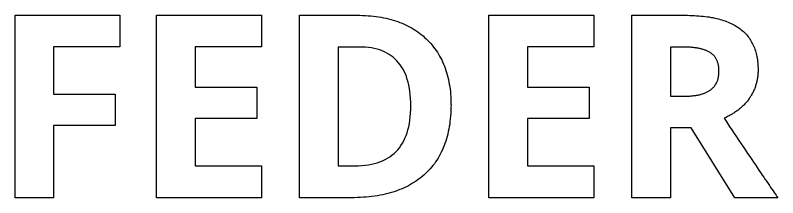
# Model space of a CAD drawing. Extents: x -419 to 419, y -275 to 1047.
# Drawn here: x 76.2 to 180, y 187.4 to 212.2 of the extents above; entities that cross this region are included whole.
import ezdxf

# ---------------------------------------------------------------- set-up
doc = ezdxf.new("R2010")
doc.units = 0
doc.layers.get('0').update_dxf_attribs({"linetype": 'CONTINUOUS'})

msp = doc.modelspace()

# ---------------------------------------------------------------- linework, layer by layer
for points in [[(76.24, 187.4), (76.24, 212.19), (90.48, 212.19), (90.48, 207.89), (81.43, 207.89), (81.43, 201.49), (89.85, 201.49), (89.85, 197.2), (81.43, 197.2), (81.43, 187.4)], [(95.45, 187.4), (95.45, 212.19), (109.75, 212.19), (109.75, 207.89), (100.72, 207.89), (100.72, 202.44), (109.13, 202.44), (109.13, 198.14), (100.72, 198.14), (100.72, 191.74), (109.75, 191.74), (109.75, 187.4)], [(140.69, 187.4), (140.69, 212.19), (154.99, 212.19), (154.99, 207.89), (145.96, 207.89), (145.96, 202.44), (154.37, 202.44), (154.37, 198.14), (145.96, 198.14), (145.96, 191.74), (154.99, 191.74), (154.99, 187.4)], [(168.05, 212.18), (168.37, 212.17), (168.67, 212.16), (168.97, 212.14), (169.27, 212.12), (169.56, 212.09), (169.85, 212.07), (170.13, 212.03), (170.4, 212), (170.67, 211.96), (170.94, 211.91), (171.19, 211.87), (171.45, 211.81), (171.69, 211.76), (171.94, 211.7), (172.17, 211.64), (172.4, 211.57), (172.63, 211.5), (172.85, 211.42), (173.06, 211.34), (173.27, 211.26), (173.47, 211.18), (173.67, 211.09), (173.86, 210.99), (174.05, 210.89), (174.23, 210.79), (174.41, 210.69), (174.58, 210.58), (174.74, 210.47), (174.9, 210.35), (175.06, 210.23), (175.21, 210.1), (175.35, 209.97), (175.49, 209.84), (175.62, 209.71), (175.75, 209.57), (175.88, 209.42), (176, 209.27), (176.11, 209.12), (176.22, 208.96), (176.32, 208.8), (176.42, 208.64), (176.51, 208.47), (176.6, 208.3), (176.69, 208.12), (176.76, 207.94), (176.84, 207.76), (176.91, 207.57), (176.97, 207.38), (177.03, 207.18), (177.08, 206.98), (177.13, 206.78), (177.17, 206.57), (177.21, 206.36), (177.24, 206.14), (177.27, 205.92), (177.29, 205.7), (177.31, 205.47), (177.32, 205.24), (177.33, 205), (177.33, 204.76), (177.33, 204.62), (177.33, 204.48), (177.32, 204.34), (177.31, 204.2), (177.3, 204.07), (177.29, 203.93), (177.27, 203.8), (177.25, 203.66), (177.23, 203.53), (177.21, 203.4), (177.18, 203.27), (177.15, 203.14), (177.12, 203.01), (177.09, 202.88), (177.05, 202.76), (177.01, 202.63), (176.97, 202.51), (176.93, 202.38), (176.88, 202.26), (176.83, 202.14), (176.78, 202.02), (176.73, 201.9), (176.67, 201.78), (176.61, 201.66), (176.55, 201.55), (176.48, 201.43), (176.42, 201.31), (176.35, 201.2), (176.28, 201.09), (176.2, 200.98), (176.13, 200.87), (176.05, 200.76), (175.97, 200.65), (175.88, 200.54), (175.8, 200.44), (175.71, 200.34), (175.62, 200.24), (175.53, 200.14), (175.44, 200.04), (175.34, 199.94), (175.24, 199.85), (175.15, 199.75), (175.04, 199.66), (174.94, 199.57), (174.83, 199.48), (174.73, 199.39), (174.62, 199.31), (174.5, 199.22), (174.39, 199.14), (174.27, 199.06), (174.15, 198.98), (174.03, 198.9), (173.91, 198.82), (173.79, 198.75), (173.66, 198.67), (173.53, 198.6), (173.4, 198.53), (173.27, 198.46), (173.13, 198.39), (172.99, 198.32), (172.85, 198.26), (172.71, 198.2), (173.07, 197.66), (173.42, 197.14), (173.76, 196.63), (174.09, 196.14), (174.42, 195.65), (174.74, 195.18), (175.05, 194.72), (175.35, 194.28), (175.64, 193.84), (175.92, 193.42), (176.2, 193.01), (176.47, 192.61), (176.73, 192.22), (176.98, 191.85), (177.22, 191.49), (177.46, 191.14), (177.69, 190.81), (177.9, 190.48), (178.12, 190.17), (178.32, 189.87), (178.51, 189.58), (178.7, 189.31), (178.88, 189.05), (179.05, 188.8), (179.21, 188.56), (179.37, 188.33), (179.51, 188.12), (179.65, 187.92), (179.78, 187.73), (179.9, 187.56), (180.02, 187.39), (174.17, 187.39), (168.24, 196.91), (165.44, 196.91), (165.44, 187.39), (160.17, 187.39), (160.17, 212.19), (167.41, 212.19), (167.73, 212.19)], [(167.46, 201.19), (167.61, 201.19), (167.76, 201.2), (167.91, 201.21), (168.06, 201.21), (168.2, 201.23), (168.34, 201.24), (168.48, 201.25), (168.61, 201.27), (168.75, 201.29), (168.88, 201.31), (169, 201.33), (169.13, 201.35), (169.25, 201.38), (169.37, 201.4), (169.49, 201.43), (169.6, 201.46), (169.71, 201.5), (169.82, 201.53), (169.92, 201.56), (170.03, 201.6), (170.13, 201.64), (170.22, 201.68), (170.32, 201.72), (170.41, 201.77), (170.5, 201.81), (170.58, 201.86), (170.67, 201.91), (170.75, 201.96), (170.83, 202.01), (170.9, 202.07), (170.97, 202.12), (171.05, 202.18), (171.11, 202.24), (171.18, 202.31), (171.24, 202.37), (171.3, 202.44), (171.36, 202.5), (171.42, 202.58), (171.47, 202.65), (171.52, 202.72), (171.57, 202.8), (171.61, 202.88), (171.66, 202.96), (171.7, 203.04), (171.74, 203.12), (171.77, 203.21), (171.81, 203.3), (171.84, 203.39), (171.87, 203.48), (171.89, 203.57), (171.92, 203.67), (171.94, 203.77), (171.96, 203.87), (171.97, 203.97), (171.99, 204.08), (172, 204.18), (172.01, 204.29), (172.01, 204.4), (172.02, 204.51), (172.02, 204.63), (172.02, 204.74), (172.01, 204.85), (172, 204.96), (172, 205.06), (171.98, 205.17), (171.97, 205.27), (171.95, 205.37), (171.94, 205.47), (171.91, 205.56), (171.89, 205.66), (171.86, 205.75), (171.83, 205.84), (171.8, 205.93), (171.77, 206.01), (171.73, 206.09), (171.69, 206.17), (171.65, 206.25), (171.61, 206.33), (171.56, 206.4), (171.51, 206.48), (171.46, 206.55), (171.4, 206.62), (171.35, 206.68), (171.29, 206.75), (171.22, 206.81), (171.16, 206.87), (171.09, 206.92), (171.02, 206.98), (170.95, 207.03), (170.88, 207.09), (170.8, 207.13), (170.72, 207.18), (170.64, 207.23), (170.55, 207.27), (170.46, 207.32), (170.37, 207.36), (170.28, 207.4), (170.18, 207.43), (170.09, 207.47), (169.98, 207.51), (169.88, 207.54), (169.77, 207.57), (169.66, 207.6), (169.55, 207.63), (169.43, 207.66), (169.31, 207.68), (169.19, 207.71), (169.07, 207.73), (168.94, 207.75), (168.81, 207.77), (168.68, 207.79), (168.54, 207.8), (168.41, 207.82), (168.26, 207.83), (168.12, 207.84), (167.97, 207.85), (167.83, 207.86), (167.67, 207.87), (167.52, 207.88), (167.36, 207.88), (167.2, 207.88), (167.04, 207.88), (165.44, 207.88), (165.44, 201.18), (167.14, 201.18), (167.3, 201.18)]]:
    msp.add_lwpolyline(points, close=True)
for points in [[(135.55, 200.03), (135.54, 199.64), (135.53, 199.25), (135.51, 198.87), (135.49, 198.5), (135.45, 198.13), (135.41, 197.77), (135.37, 197.41), (135.31, 197.06), (135.25, 196.72), (135.18, 196.38), (135.11, 196.05), (135.02, 195.72), (134.93, 195.4), (134.83, 195.08), (134.73, 194.78), (134.62, 194.47), (134.5, 194.18), (134.37, 193.89), (134.23, 193.6), (134.09, 193.32), (133.94, 193.05), (133.79, 192.78), (133.62, 192.52), (133.45, 192.27), (133.28, 192.02), (133.09, 191.77), (132.9, 191.54), (132.7, 191.31), (132.49, 191.08), (132.28, 190.86), (132.05, 190.65), (131.83, 190.44), (131.59, 190.24), (131.35, 190.05), (131.1, 189.86), (130.85, 189.68), (130.59, 189.51), (130.32, 189.35), (130.05, 189.19), (129.77, 189.03), (129.48, 188.89), (129.19, 188.75), (128.89, 188.62), (128.58, 188.49), (128.27, 188.37), (127.95, 188.26), (127.62, 188.16), (127.29, 188.06), (126.95, 187.97), (126.61, 187.88), (126.26, 187.8), (125.9, 187.73), (125.54, 187.67), (125.17, 187.61), (124.79, 187.56), (124.41, 187.51), (124.02, 187.48), (123.62, 187.45), (123.22, 187.42), (122.81, 187.41), (122.39, 187.4), (121.97, 187.39), (114.94, 187.39), (114.94, 212.19), (122.73, 212.19), (123.12, 212.19), (123.51, 212.18), (123.89, 212.16), (124.26, 212.14), (124.63, 212.11), (124.99, 212.07), (125.34, 212.03), (125.69, 211.98), (126.04, 211.92), (126.38, 211.86), (126.71, 211.79), (127.04, 211.71), (127.36, 211.63), (127.67, 211.54), (127.98, 211.44), (128.29, 211.34), (128.59, 211.23), (128.88, 211.11), (129.17, 210.99), (129.45, 210.86), (129.73, 210.72), (130, 210.58), (130.26, 210.43), (130.52, 210.27), (130.78, 210.11), (131.03, 209.94), (131.27, 209.76), (131.5, 209.58), (131.74, 209.39), (131.96, 209.19), (132.18, 208.99), (132.4, 208.78), (132.6, 208.56), (132.8, 208.34), (132.99, 208.12), (133.18, 207.88), (133.36, 207.65), (133.53, 207.41), (133.69, 207.16), (133.85, 206.91), (134, 206.65), (134.14, 206.39), (134.28, 206.12), (134.41, 205.85), (134.53, 205.57), (134.65, 205.29), (134.76, 205), (134.86, 204.7), (134.95, 204.4), (135.04, 204.1), (135.12, 203.79), (135.19, 203.47), (135.26, 203.15), (135.32, 202.83), (135.37, 202.5), (135.42, 202.16), (135.46, 201.82), (135.49, 201.47), (135.51, 201.12), (135.53, 200.76), (135.54, 200.4), (135.54, 200.03)], [(130.07, 199.89), (130.07, 200.4), (130.04, 200.89), (130.01, 201.36), (129.96, 201.82), (129.89, 202.26), (129.81, 202.69), (129.71, 203.09), (129.6, 203.48), (129.48, 203.86), (129.34, 204.22), (129.18, 204.56), (129.02, 204.88), (128.83, 205.19), (128.63, 205.48), (128.42, 205.75), (128.19, 206.01), (127.95, 206.25), (127.69, 206.48), (127.42, 206.69), (127.13, 206.88), (126.83, 207.05), (126.51, 207.21), (126.18, 207.35), (125.84, 207.48), (125.48, 207.58), (125.1, 207.67), (124.71, 207.75), (124.31, 207.81), (123.89, 207.85), (123.45, 207.87), (123.01, 207.88), (120.2, 207.88), (120.2, 191.73), (122.46, 191.73), (122.95, 191.74), (123.41, 191.77), (123.87, 191.81), (124.3, 191.87), (124.72, 191.95), (125.12, 192.04), (125.51, 192.15), (125.88, 192.28), (126.24, 192.42), (126.58, 192.58), (126.91, 192.76), (127.22, 192.96), (127.51, 193.17), (127.79, 193.4), (128.05, 193.64), (128.29, 193.91), (128.52, 194.19), (128.74, 194.49), (128.93, 194.8), (129.12, 195.13), (129.28, 195.48), (129.43, 195.84), (129.57, 196.23), (129.69, 196.63), (129.79, 197.04), (129.88, 197.47), (129.95, 197.92), (130, 198.39), (130.04, 198.88), (130.07, 199.38), (130.07, 199.89)]]:
    msp.add_lwpolyline(points)

doc.saveas('drawing.dxf')
